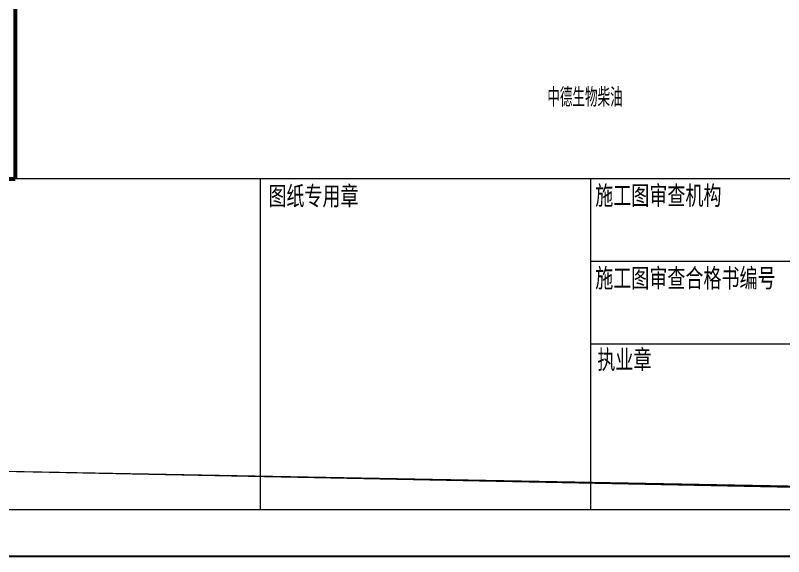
# Model space of a CAD drawing. Header units: millimetres. Extents: x 397874 to 6871063, y -8 to 5775840.
# Drawn here: x 429008.2 to 429105.8, y 2812595.3 to 2812664.1 of the extents above; entities that cross this region are included whole.
import ezdxf

# ---------------------------------------------------------------- set-up
doc = ezdxf.new("R2010")
doc.units = ezdxf.units.MM
doc.header["$LTSCALE"] = 1000
doc.linetypes.add('CONTINOUS', pattern=[0])
doc.layers.add('FRAME', color=3, linetype='Continuous', lineweight=18)
doc.layers.add('PUB_TEXT', color=7, linetype='Continuous')
doc.styles.add('dxfs', font='txt.shx', dxfattribs={"width": 0.7, "bigfont": 'dxfs.shx'})
doc.styles.add('FRAME', font='simhei.ttf', dxfattribs={"width": 0.7})

# ---------------------------------------------------------------- blocks, each defined once
blk = doc.blocks.new('a1-25')
at = {"layer": 'FRAME', "lineweight": 18}
for p, q in [((433140.6497665268, 2815139.961964774), (432566.6497665268, 2815139.961964774)), ((432780.6497665268, 2815139.961964774), (432780.6497665268, 2815069.961964774)), ((432850.6497665268, 2815139.961964774), (432850.6497665268, 2815069.961964774)), ((432920.6497665268, 2815122.461964774), (432850.6497665268, 2815122.461964774)), ((432920.6497665268, 2815104.961964774), (432850.6497665268, 2815104.961964774)), ((432566.6497665268, 2815069.961964774), (433140.6497665268, 2815069.961964774)), ((432556.6497665268, 2815059.961964774), (433150.6497665268, 2815059.961964774))]:
    blk.add_line(p, q, dxfattribs=at)
at = {"layer": 'FRAME', "lineweight": 18, "char_height": 4, "attachment_point": 1, "style": 'FRAME'}
for s, insert, width in [('图纸专用章', (432782.4245971101, 2815138.353888241), 29.2813559322033), ('施工图审查机构', (432851.6497665268, 2815138.461964774), 54.12542372881362), ('施工图审查合格书编号', (432851.6497665268, 2815120.961964774), 60.08135593220344), ('执业章', (432852.0968612701, 2815103.715375735), 35.54576271186437)]:
    blk.add_mtext(s, dxfattribs=dict(at, insert=insert, width=width))

msp = doc.modelspace()

# ---------------------------------------------------------------- linework, layer by layer
for p, q in [((429023.5451443824, 2812601.29762298), (429023.5451443833, 2812601.297312533)), ((429036.0451443824, 2812601.29762298), (429036.0451443833, 2812601.297356167)), ((429047.2951443824, 2812601.29762298), (429047.2951443833, 2812601.297395437)), ((429058.5451443889, 2812601.29762298), (429058.5451443898, 2812601.297434707)), ((429069.7951443829, 2812601.29762298), (429069.7951443833, 2812601.297473977)), ((429082.2951443829, 2812601.29762298), (429082.2951443833, 2812601.29751761)), ((429089.7951443894, 2812601.29762298), (429089.7951443898, 2812601.297543791)), ((429097.2951443898, 2812601.29762298), (429097.2951443898, 2812601.29756997))]:
    msp.add_line(p, q)
msp.add_lwpolyline([(429261.258493166, 2813099.897622979), (429261.2584931664, 2812595.29762298), (428904.8584931665, 2812595.297622979), (428904.858493166, 2813099.897622979)], close=True)
at = {"color": 3, "linetype": 'CONTINOUS', "const_width": 0.5}
msp.add_lwpolyline([(428910.8584931763, 2812601.297622979), (429255.2584931762, 2812601.29762298), (429255.2584931762, 2813084.89762298), (428910.8584931763, 2813084.897622979), (428910.8584931768, 2812601.297622979)], dxfattribs=at)
at = {"color": 0, "const_width": 0.5}
for points in [[(429008.1723433835, 2812709.547815888), (429008.1723433835, 2812643.29762298)], [(428910.8609248274, 2812643.297622979), (429008.1723433835, 2812643.29762298)]]:
    msp.add_lwpolyline(points, dxfattribs=at)
at = {"const_width": 0.48}
msp.add_lwpolyline([(429008.1724682567, 2812643.29762298), (429008.1723433835, 2812709.547829448), (429105.4864221406, 2812709.548159349)], dxfattribs=at)
at = {"layer": 'PUB_TEXT', "color": 0, "linetype": 'CONTINOUS', "ltscale": 5}
msp.add_line((429076.0451443894, 2812601.29762298), (429076.0451443898, 2812601.297495793), dxfattribs=at)

# ---------------------------------------------------------------- block references
at = {"color": 3, "linetype": 'CONTINOUS', "xscale": 0.6000000000000227, "yscale": 0.6000000000000227, "zscale": 0.6000000000000227}
msp.add_blockref('a1-25', (169370.8686344605, 1123559.32044393), dxfattribs=at)

# ---------------------------------------------------------------- texts
at = {"layer": 'PUB_TEXT', "color": 0, "linetype": 'CONTINOUS', "ltscale": 5, "style": 'dxfs', "width": 0.7}
msp.add_text('中德生物柴油', height=2.4, dxfattribs=at).set_placement((429075.7701934096, 2812652.458838832))

doc.saveas('drawing.dxf')
